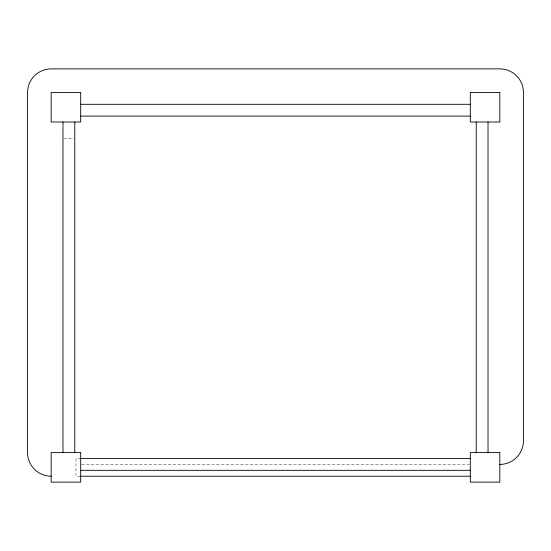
<?xml version="1.0" encoding="UTF-8"?>
<svg xmlns="http://www.w3.org/2000/svg" width="551" height="551" viewBox="0 0 551 551"><rect width="100%" height="100%" fill="white"/><g stroke="black" fill="none" stroke-linecap="round" stroke-linejoin="round"><path stroke-width="0.41" stroke-dasharray="2.75 2.07" d="M63.813 138.535L73.937 138.535M80.68 458.508L75.962 458.508L75.962 476.222L80.253 476.222M81.541 464.417L469.459 464.417"/><path stroke-width="0.83" d="M80.68 104.297L470.32 104.297M80.68 116.103L470.32 116.103M80.68 458.508L470.32 458.508M80.68 470.32L470.32 470.32M80.253 476.222L470.32 476.222M488.028 122.005L488.028 452.605M476.222 122.005L476.222 452.605M74.778 122.005L74.778 452.605M62.972 122.005L62.972 452.605M499.833 464.417A23.617 23.617 0 0 0 523.45 440.8L523.45 92.492A23.617 23.617 0 0 0 499.833 68.875L51.167 68.875A23.617 23.617 0 0 0 27.55 92.492L27.55 452.605A23.617 23.617 0 0 0 51.167 476.222M80.68 92.492L51.167 92.492L51.167 122.005L80.68 122.005L80.68 92.492M499.833 92.492L470.32 92.492L470.32 122.005L499.833 122.005L499.833 92.492M80.68 452.605L51.167 452.605L51.167 482.125L80.68 482.125L80.68 452.605M499.833 452.605L470.32 452.605L470.32 482.125L499.833 482.125L499.833 452.605"/></g></svg>
